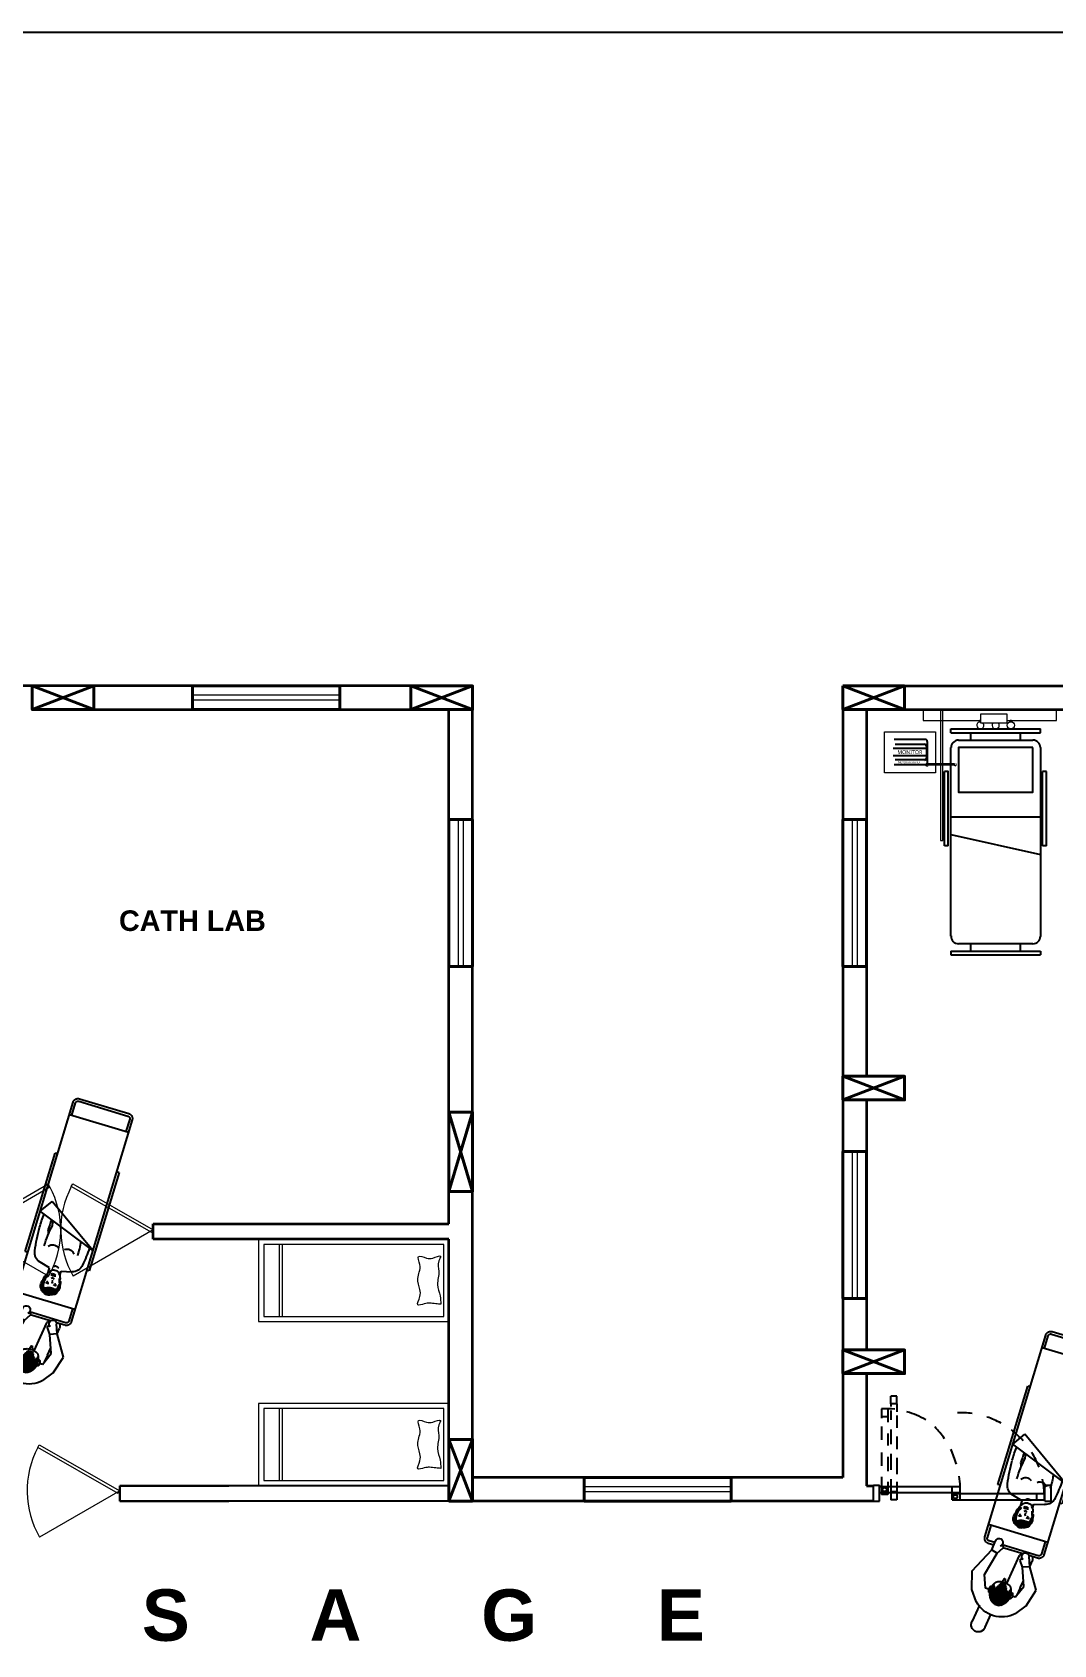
# Model space of a CAD drawing. Header units: inches. Extents: x -17070 to 527, y 504 to 2398.
# Drawn here: x -10464.26 to -10454.33, y 532.71 to 548.39 of the extents above; entities that cross this region are included whole.
import ezdxf

# ---------------------------------------------------------------- set-up
doc = ezdxf.new("R2010")
doc.units = ezdxf.units.IN
doc.linetypes.add('HIDDEN', pattern=[9.525, 6.35, -3.175])
for name, color, linetype in [('15', 7, 'HIDDEN'), ('DOOR', 5, 'Continuous'), ('elevation', 7, 'Continuous'), ('NOTES', 6, 'Continuous')]:
    doc.layers.add(name, color=color, linetype=linetype)
for name, color, linetype, lineweight in [('COL', 5, 'Continuous', 40), ('ELE-1', 105, 'Continuous', 40), ('furniture', 42, 'Continuous', 9), ('section', 1, 'Continuous', 35), ('TEXT', 7, 'Continuous', 9), ('wall', 7, 'Continuous', 30), ('WIN', 4, 'Continuous', 20)]:
    doc.layers.add(name, color=color, linetype=linetype, lineweight=lineweight)
doc.styles.add('ROMANC', font='arialbd.ttf', dxfattribs={"height": 0.35})
doc.styles.add('style1', font='', dxfattribs={"height": 12})
doc.styles.get('style1').set_extended_font_data('Arial Narrow')

# ---------------------------------------------------------------- blocks, each defined once
blk = doc.blocks.new('de')
at = {"layer": 'elevation', "ltscale": 0.0005}
blk.add_line((-10856.90422, 504.72708), (-10856.06422, 504.72708), dxfattribs=at)
blk = doc.blocks.new('dv')
at = {"color": 137, "lineweight": 13}
for p, q in [((-10141.742, 384.551), (-10141.743, 385.251)), ((-10141.713, 384.551), (-10141.714, 385.251))]:
    blk.add_line(p, q, dxfattribs=at)
for points in [[(-10143.358, 384.499), (-10143.359, 385.299), (-10141.509, 385.301), (-10141.508, 384.501)], [(-10143.308, 384.549), (-10143.309, 385.249), (-10141.559, 385.251), (-10141.558, 384.551)]]:
    blk.add_lwpolyline(points, close=True, dxfattribs=at)
blk.add_spline([(-10143.28, 384.667), (-10143.273, 384.748), (-10143.249, 384.859), (-10143.261, 384.988), (-10143.261, 385.089), (-10143.277, 385.134), (-10143.203, 385.117), (-10143.142, 385.117), (-10143.064, 385.133), (-10143.077, 385.053), (-10143.057, 384.918), (-10143.077, 384.81), (-10143.077, 384.742), (-10143.056, 384.662), (-10143.119, 384.672), (-10143.17, 384.678), (-10143.232, 384.672), (-10143.28, 384.667)], degree=3, dxfattribs=at)
blk = doc.blocks.new('hospi bed')
at = {"layer": 'elevation', "color": 7}
for p, q in [((115.719, 57.897), (115.719, 56.061)), ((115.741, 56.942), (115.741, 57.666))]:
    blk.add_line(p, q, dxfattribs=at)
for points in [[(114.85, 58.079), (115.719, 58.079)], [(114.85, 58.042), (114.85, 58.079)], [(114.85, 58.042), (115.719, 58.042)], [(115.043, 57.969), (115.043, 58.042)], [(115.526, 57.969), (115.526, 58.042)], [(115.719, 58.042), (115.719, 58.079)], [(114.85, 56.063), (114.85, 57.897)], [(114.923, 57.969), (115.647, 57.969)], [(114.824, 56.942), (114.824, 57.666), (114.788, 57.666)], [(114.788, 56.942), (114.788, 57.666)], [(115.778, 57.666), (115.741, 57.666)], [(115.778, 56.942), (115.778, 57.666)], [(115.719, 57.221), (114.85, 57.221)], [(114.824, 56.942), (114.788, 56.942)], [(114.85, 57.052), (115.719, 56.859)], [(115.778, 56.942), (115.741, 56.942)], [(115.647, 55.99), (114.923, 55.99)], [(115.043, 55.918), (115.043, 55.99)], [(115.526, 55.918), (115.526, 55.99)], [(114.85, 55.918), (115.719, 55.918)], [(114.85, 55.918), (114.85, 55.882)], [(114.85, 55.882), (115.719, 55.882)], [(115.719, 55.918), (115.719, 55.882)]]:
    blk.add_lwpolyline(points, dxfattribs=at)
blk.add_lwpolyline([(115.647, 57.897), (114.923, 57.897), (114.923, 57.463), (115.647, 57.463), (115.647, 57.897)], close=True, dxfattribs=at)
for centre, start, end in [((114.923, 57.897), 90, 180.0124), ((115.647, 57.897), 0, 90.0057), ((114.923, 56.063), 177.3407, 270.0542), ((115.647, 56.063), 269.9459, 0.0001)]:
    blk.add_arc(centre, 0.0724, start, end, dxfattribs=at)
blk = doc.blocks.new('FGTNB')
at = {"color": 7, "lineweight": 18}
blk.add_line((-5581170.012, -3631426.215), (-5581170.012, -3631426.521), dxfattribs=at)
blk.add_lwpolyline([(-5581170.012, -3631426.54, -2.414214), (-5581170.012, -3631426.521), (-5581170.021, -3631426.521), (-5581170.021, -3631426.215), (-5581170.012, -3631426.215, -2.414214), (-5581170.012, -3631426.197)], format="xyb", dxfattribs=at)
blk = doc.blocks.new('FBNH')
at = {"layer": 'furniture', "linetype": 'ByBlock'}
blk.add_lwpolyline([(-5581170.359, -3631421.381), (-5581170.335, -3631421.381), (-5581170.335, -3631422.706), (-5581170.359, -3631422.706)], close=True, dxfattribs=at)
at = {"layer": 'furniture', "linetype": 'ByBlock', "xscale": 0.880801118328236, "yscale": 0.880801118328236, "zscale": 0.8808011183136943, "rotation": 90}
blk.add_blockref('FGTNB', (-8779734.749, 1284478.856), dxfattribs=at)
blk = doc.blocks.new('HEAD')
for p, q in [((-1.57, 0.59), (-1.55, 0.8)), ((-1.51, 0.38), (-1.57, 0.59)), ((-1.55, 0.8), (-1.48, 1)), ((-1.47, 0.17), (-1.51, 0.38)), ((-1.48, 1), (-1.4, 1.21)), ((-1.44, -0.03), (-1.47, 0.17)), ((-1.4, 1.21), (-1.27, 1.42)), ((-1.33, 0.25), (-1.25, 0.46)), ((-1.3, 0.05), (-1.33, 0.25)), ((-1.18, -0.16), (-1.3, 0.05)), ((-1.27, 1.42), (-1.08, 1.63)), ((-1.25, 0.46), (-1.18, 0.67)), ((-1.18, 0.67), (-1.14, 0.88)), ((-1.14, 0.88), (-0.93, 0.99)), ((-1.08, 1.63), (-0.88, 1.71)), ((-0.95, 0.43), (-0.74, 0.49)), ((-0.93, 0.99), (-0.73, 0.98)), ((-0.88, 1.71), (-0.67, 1.79)), ((-0.74, 0.49), (-0.53, 0.5)), ((-0.73, 0.98), (-0.52, 0.96)), ((-0.67, 1.79), (-0.45, 1.86)), ((-0.53, 0.5), (-0.39, 0.47)), ((-0.52, 0.96), (-0.31, 0.96)), ((-0.45, 1.86), (-0.24, 1.94)), ((-0.31, 0.96), (-0.1, 0.97)), ((-0.24, 1.94), (-0.03, 1.98)), ((-0.22, 0.31), (-0.07, 0.1)), ((-0.07, 0.1), (-0.11, -0.1)), ((-0.1, 0.97), (0.11, 0.98)), ((-0.03, 1.98), (0.18, 2)), ((0.11, 0.98), (0.31, 1.03)), ((0.18, 2), (0.38, 2)), ((0.31, 1.03), (0.52, 1.09)), ((0.38, 2), (0.59, 1.92)), ((0.43, 0.45), (0.64, 0.5)), ((0.52, 1.09), (0.73, 1.18)), ((0.59, 1.92), (0.8, 1.81)), ((0.64, 0.5), (0.85, 0.5)), ((0.73, 1.18), (0.94, 1.26)), ((0.8, 1.81), (1.01, 1.73)), ((0.85, 0.5), (0.95, 0.47)), ((0.94, 1.26), (1.15, 1.24)), ((0.95, 1.26), (1.1, 1.05)), ((1.01, 1.73), (1.22, 1.64)), ((1.1, 1.05), (1.19, 0.84)), ((1.18, 0.01), (1.1, -0.2)), ((1.15, 1.24), (1.18, 1.24)), ((1.19, 0.22), (1.18, 0.01)), ((1.19, 0.84), (1.22, 0.64)), ((1.22, 0.43), (1.19, 0.22)), ((1.22, 1.64), (1.41, 1.43)), ((1.22, 0.64), (1.22, 0.43)), ((1.32, 0.13), (1.23, 0)), ((1.53, 0.29), (1.32, 0.13)), ((1.41, 1.43), (1.57, 1.22)), ((1.49, 0.18), (1.46, -0.02)), ((1.6, 0.39), (1.49, 0.18)), ((1.57, 1.22), (1.64, 1.02)), ((1.64, 0.6), (1.6, 0.39)), ((1.64, 1.02), (1.68, 0.81)), ((1.68, 0.81), (1.64, 0.6)), ((-1.37, -0.24), (-1.44, -0.03)), ((-1.19, -0.32), (-1.37, -0.24)), ((-1.2, -0.39), (-1.19, -0.32)), ((-1.16, -0.6), (-1.2, -0.39)), ((-1.08, -0.37), (-1.18, -0.16)), ((-1.07, -0.81), (-1.16, -0.6)), ((-1.01, -0.58), (-1.08, -0.37)), ((-0.95, -1.02), (-1.07, -0.81)), ((-0.74, -1.21), (-0.95, -1.02)), ((-0.55, -1.42), (-0.74, -1.21)), ((-0.34, -1.49), (-0.55, -1.42)), ((-0.39, -0.74), (-0.18, -0.69)), ((-0.14, -1.49), (-0.34, -1.49)), ((-0.32, -0.81), (-0.11, -0.92)), ((-0.25, -0.24), (-0.04, -0.37)), ((-0.18, -0.69), (0.03, -0.69)), ((0.07, -1.5), (-0.14, -1.49)), ((-0.11, -0.1), (-0.12, -0.14)), ((-0.11, -0.92), (0.1, -0.91)), ((-0.04, -0.37), (0.16, -0.36)), ((0.03, -0.69), (0.23, -0.67)), ((0.28, -1.48), (0.07, -1.5)), ((0.1, -0.91), (0.3, -0.91)), ((0.16, -0.36), (0.29, -0.24)), ((0.23, -0.67), (0.44, -0.72)), ((0.49, -1.42), (0.28, -1.48)), ((0.3, -0.91), (0.44, -0.82)), ((0.44, -0.72), (0.49, -0.72)), ((0.7, -1.28), (0.49, -1.42)), ((0.89, -1.07), (0.7, -1.28)), ((0.87, -0.61), (0.86, -0.69)), ((0.94, -0.4), (0.87, -0.61)), ((1.1, -0.88), (0.89, -1.07)), ((1.1, -0.2), (0.94, -0.4)), ((1.18, -0.67), (1.1, -0.88)), ((1.17, -0.16), (1.17, -0.23)), ((1.17, -0.23), (1.2, -0.44)), ((1.23, -0.46), (1.18, -0.67)), ((1.2, -0.44), (1.22, -0.51)), ((1.42, -0.25), (1.23, -0.46)), ((1.46, -0.02), (1.42, -0.25))]:
    blk.add_line(p, q)
for centre, radius, start, end in [((-0.66, 0.4), 0.105, 128.6724, 57.683), ((0.71, 0.4), 0.104, 117.341, 62.659), ((1.47, -0.17), 0.3, 144.144, 176.818)]:
    blk.add_arc(centre, radius, start, end)
blk = doc.blocks.new('CAMILLA INVERTIDA')
at = {"layer": '15', "color": 7, "linetype": 'Continuous'}
for p, q in [((-0.476, 0.275), (-0.301, 0.325)), ((-0.301, 0.325), (-0.101, 0.2)), ((-0.576, 0.2), (-0.476, 0.275)), ((-0.426, 0.15), (-0.301, 0.2)), ((-0.325, 0.171), (-0.402, 0.16)), ((-0.325, 0.171), (-0.25, 0.181)), ((-0.301, 0.2), (-0.127, 0.134)), ((-0.101, 0.2), (-0.127, 0.134)), ((-0.102, 0.201), (-0.044, 0.209)), ((-0.102, 0.201), (-0.044, 0.209)), ((-0.101, 0.2), (-0.009, 0.168)), ((0.493, 0.062), (0.518, 0.164)), ((0.775, 0.3), (1.118, -0.217)), ((0.775, 0.3), (0.992, -0.301)), ((-0.426, 0.15), (-0.426, 0.12)), ((-0.322, 0.035), (-0.026, 0.075)), ((-0.127, 0.134), (-0.069, 0.094)), ((0.449, 0.062), (0.493, 0.062)), ((-0.657, -0.03), (-0.789, -0.048)), ((-0.426, -0.12), (-0.426, -0.15)), ((-0.426, -0.15), (-0.301, -0.2)), ((-0.301, -0.2), (-0.065, -0.141)), ((-0.065, -0.141), (-0.003, -0.104)), ((-0.051, -0.2), (-0.065, -0.141)), ((0.445, -0.056), (0.492, -0.056)), ((0.492, -0.056), (0.517, -0.159)), ((-0.576, -0.2), (-0.476, -0.275)), ((-0.476, -0.275), (-0.301, -0.325)), ((-0.301, -0.325), (-0.051, -0.2)), ((-0.051, -0.2), (0.042, -0.191)), ((0.992, -0.301), (1.118, -0.217))]:
    blk.add_line(p, q, dxfattribs=at)
at = {"layer": '15'}
for p, q in [((1.575, 0.325), (0.575, 0.324)), ((0.575, 0.324), (0.575, 0.299)), ((1.575, 0.325), (1.575, 0.3)), ((0, 0.249), (0, 0.164)), ((0.025, 0.249), (0.025, -0.119)), ((2.1, 0.3), (0.05, 0.299)), ((0.175, 0.274), (0.05, 0.274)), ((0.175, 0.299), (0.175, -0.301)), ((1.975, -0.3), (1.975, 0.3)), ((2.1, 0.275), (1.975, 0.275)), ((2.125, -0.25), (2.125, 0.25)), ((2.15, -0.25), (2.15, 0.25)), ((0, 0.102), (0, -0.102)), ((0.238, 0.021), (0.238, -0.027)), ((0.248, 0.044), (0.248, -0.044)), ((0.258, 0.065), (0.258, -0.063)), ((0.268, 0.074), (0.268, -0.072)), ((0.278, 0.081), (0.278, -0.079)), ((0.288, 0.086), (0.288, -0.046)), ((0.298, 0.089), (0.298, -0.027)), ((0.308, 0.092), (0.308, 0.063)), ((0.318, 0.095), (0.318, 0.072)), ((0.328, 0.096), (0.328, 0.074)), ((0.338, 0.096), (0.338, 0.076)), ((0.348, 0.094), (0.348, 0.079)), ((0.358, 0.092), (0.358, 0.082)), ((0.368, 0.09), (0.368, 0.082)), ((0.288, -0.05), (0.288, -0.085)), ((0.298, -0.056), (0.298, -0.088)), ((0.308, -0.06), (0.308, -0.09)), ((0.318, -0.064), (0.318, -0.092)), ((0.328, -0.065), (0.328, -0.091)), ((0.338, -0.065), (0.338, -0.089)), ((0.348, -0.065), (0.348, -0.087)), ((0.358, -0.064), (0.358, -0.084)), ((0.368, -0.063), (0.368, -0.072)), ((0.378, -0.063), (0.378, -0.065)), ((-0.77, -0.181), (-0.598, -0.158)), ((0, -0.195), (0, -0.251)), ((0.025, -0.192), (0.025, -0.251)), ((0.05, -0.276), (0.175, -0.276)), ((0.05, -0.301), (2.1, -0.3)), ((0.575, -0.301), (0.575, -0.326)), ((1.575, -0.3), (1.575, -0.325)), ((1.975, -0.275), (2.1, -0.275)), ((0.575, -0.326), (1.575, -0.325))]:
    blk.add_line(p, q, dxfattribs=at)
at = {"layer": '15', "color": 7}
for p, q in [((-0.548, -0.02), (-0.548, 0.02)), ((-0.538, -0.043), (-0.538, 0.043)), ((-0.528, -0.057), (-0.528, 0.057)), ((-0.518, -0.067), (-0.518, 0.067)), ((-0.508, -0.075), (-0.508, 0.075)), ((-0.498, -0.081), (-0.498, 0.082)), ((-0.488, -0.087), (-0.488, 0.087)), ((-0.478, -0.091), (-0.478, 0.091)), ((-0.468, -0.094), (-0.468, 0.094)), ((-0.458, -0.096), (-0.458, 0.097)), ((-0.448, -0.098), (-0.448, 0.099)), ((-0.438, -0.099), (-0.438, 0.1)), ((-0.428, -0.1), (-0.428, 0.1)), ((-0.418, -0.1), (-0.418, 0.1)), ((-0.408, -0.099), (-0.408, 0.099)), ((-0.398, -0.097), (-0.398, 0.098)), ((-0.388, 0.068), (-0.388, 0.096)), ((-0.388, -0.057), (-0.388, 0.058)), ((-0.378, 0.074), (-0.378, 0.093)), ((-0.378, -0.051), (-0.378, 0.052)), ((-0.368, 0.079), (-0.368, 0.089)), ((-0.368, -0.046), (-0.368, 0.046)), ((-0.358, -0.04), (-0.358, 0.041)), ((-0.348, -0.035), (-0.348, 0.035)), ((-0.338, -0.029), (-0.338, 0.03)), ((-0.284, 0.004), (-0.319, 0.016)), ((-0.388, -0.095), (-0.388, -0.068)), ((-0.378, -0.092), (-0.378, -0.073)), ((-0.368, -0.089), (-0.368, -0.079)), ((-0.284, -0.003), (-0.319, -0.014))]:
    blk.add_line(p, q, dxfattribs=at)
blk.add_lwpolyline([(-0.338, 0.072, 0.086863), (-0.377, 0.092, 0.080167), (-0.426, 0.1, 0.080167), (-0.475, 0.092, 0.088923), (-0.514, 0.071, 0.104957), (-0.542, 0.037, 0.120011), (-0.551, 0, 0.120011), (-0.542, -0.037, 0.104957), (-0.514, -0.071, 0.088923), (-0.475, -0.092, 0.080167), (-0.426, -0.1, 0.080167), (-0.377, -0.092, 0.086863), (-0.338, -0.071, 0.104957)], format="xyb", dxfattribs=at)
at = {"layer": '15', "color": 7, "linetype": 'Continuous'}
for points in [[(-0.397, 0.098, 0.45437), (-0.395, 0.11, 0.104203), (-0.403, 0.116, 0.064948), (-0.412, 0.119, 0.051099), (-0.425, 0.12, 0.051099), (-0.438, 0.119, 0.064948), (-0.447, 0.116, 0.104203), (-0.454, 0.11, 0.433673), (-0.453, 0.098, 0.174705)], [(-0.397, -0.097, -0.45437), (-0.395, -0.11, -0.104203), (-0.402, -0.115, -0.064948), (-0.412, -0.119, -0.051099), (-0.425, -0.12, -0.051099), (-0.437, -0.119, -0.064948), (-0.447, -0.115, -0.104203), (-0.454, -0.11, -0.433673), (-0.453, -0.097, -0.174705)]]:
    blk.add_lwpolyline(points, format="xyb", dxfattribs=at)
at = {"layer": '15'}
for centre, radius, start, end in [((-0.376, 0), 0.283, 135.0327, 225.0327), ((0.05, 0.249), 0.05, 90.0327, 180.0327), ((0.05, 0.249), 0.025, 90.0327, 180.0327), ((2.1, 0.25), 0.05, 0.0327, 90.0327), ((2.1, 0.25), 0.025, 0.0327, 90.0327), ((-0.788, -0.116), 0.068, 90.7087, 284.8871), ((0.05, -0.251), 0.05, 180.0327, 270.0327), ((0.05, -0.251), 0.025, 180.0327, 270.0327), ((2.1, -0.25), 0.025, 270.0327, 0.0327), ((2.1, -0.25), 0.05, 270.0327, 0.0327)]:
    blk.add_arc(centre, radius, start, end, dxfattribs=at)
at = {"layer": '15', "color": 7, "linetype": 'Continuous'}
for centre, radius, start, end in [((-0.021, 0.133), 0.0375, 207.1989, 70.8458), ((-0.044, 0.141), 0.0681, 50.0156, 90.3416), ((0.62, 0.139), 0.105, 95.2905, 166.263), ((0.869, -1.298), 1.563, 92.9552, 99.533), ((0.701, -0.698), 0.869, 81.8284, 91.2323), ((0.772, 0.295), 0.133, 282.3806, 291.8806), ((-0.062, 0.105), 0.013, 235.6029, 46.3451), ((-0.044, 0.141), 0.0681, 285.2542, 310.0498), ((0.493, 0.002), 0.0334, 359.9673, 51.0083), ((0.493, 0.002), 0.0334, 308.9263, 359.9673), ((0.651, 0.076), 0.0683, 321.6124, 56.6042), ((-0.788, -0.116), 0.068, 104.8685, 150.5924), ((0.004, -0.116), 0.0141, 294.2976, 120.9827), ((0.039, -0.154), 0.0375, 275.3824, 139.8979), ((0.702, 0.703), 0.869, 268.7023, 282.6535), ((0.651, -0.071), 0.0683, 303.3304, 38.3222), ((1.36, 2.108), 2.301, 258.2839, 259.4665), ((-0.788, -0.116), 0.068, 233.4506, 284.8685), ((0.619, -0.134), 0.105, 193.6716, 264.6441), ((0.87, 1.302), 1.563, 260.4016, 268.8866), ((0.771, -0.291), 0.133, 59.0235, 77.554), ((0.95, -2.001), 1.828, 90.1295, 93.4544), ((0.864, 1.301), 1.562, 269.1209, 274.1223)]:
    blk.add_arc(centre, radius, start, end, dxfattribs=at)
at = {"layer": '15', "color": 7}
for centre, radius, start, end in [((-0.453, 0), 0.135, 328.2106, 31.8548), ((-0.286, 0), 0.00403, 291.5838, 68.4816)]:
    blk.add_arc(centre, radius, start, end, dxfattribs=at)
at = {"layer": '15', "xscale": -0.05800000000004864, "yscale": 0.07250000000004775, "zscale": 0.05800000000003884, "rotation": 89.96729221976162}
blk.add_blockref('HEAD', (0.378, 0.006), dxfattribs=at)

msp = doc.modelspace()

# ---------------------------------------------------------------- linework, layer by layer
at = {"color": 7}
for p, q in [((-10455.88471, 541.51436), (-10455.57751, 541.51436)), ((-10455.87337, 541.46656), (-10455.58537, 541.46656)), ((-10455.56997, 541.44605), (-10455.56997, 541.33085)), ((-10455.56211, 541.49386), (-10455.56211, 541.28266)), ((-10455.89257, 541.42816), (-10455.56617, 541.42816)), ((-10455.56617, 541.35136), (-10455.89257, 541.35136)), ((-10455.58537, 541.31296), (-10455.87337, 541.31296)), ((-10455.57751, 541.26476), (-10455.88471, 541.26476))]:
    msp.add_line(p, q, dxfattribs=at)
for centre, start, end in [((-10455.58917, 541.44605), 0, 90), ((-10455.58131, 541.49386), 360, 90), ((-10455.58917, 541.33085), 270, 0), ((-10455.58131, 541.28266), 270, 0)]:
    msp.add_arc(centre, 0.0192, start, end, dxfattribs=at)
at = {"layer": 'COL', "ltscale": 0.0005}
for p, q in [((-10464.26214, 541.80297), (-10463.66214, 542.03297)), ((-10464.26214, 542.03297), (-10463.66214, 541.80297)), ((-10460.58214, 541.80297), (-10459.98214, 542.03297)), ((-10460.58214, 542.03297), (-10459.98214, 541.80297)), ((-10456.38214, 541.80297), (-10455.78214, 542.03297)), ((-10456.38214, 542.03297), (-10455.78214, 541.80297)), ((-10456.38214, 538.23797), (-10456.38214, 538.23797)), ((-10456.38214, 538.23797), (-10455.78214, 538.00797)), ((-10456.38214, 538.00797), (-10455.78214, 538.23797)), ((-10456.38214, 538.23797), (-10455.78214, 538.00797)), ((-10456.38214, 538.00797), (-10455.78214, 538.23797)), ((-10460.21214, 537.11797), (-10459.98214, 537.88797)), ((-10459.98214, 537.11797), (-10460.21214, 537.88797)), ((-10456.38214, 535.57797), (-10455.78214, 535.34797)), ((-10456.38214, 535.34797), (-10455.78214, 535.57797)), ((-10456.38214, 535.57797), (-10455.78214, 535.34797)), ((-10456.38214, 535.34797), (-10455.78214, 535.57797)), ((-10459.98214, 534.10797), (-10460.21214, 534.70797)), ((-10460.21214, 534.10797), (-10459.98214, 534.70797))]:
    msp.add_line(p, q, dxfattribs=at)
for points in [[(-10464.26214, 542.03297), (-10464.26214, 541.80297), (-10463.66214, 541.80297), (-10463.66214, 542.03297), (-10464.26214, 541.80297)], [(-10460.58214, 542.03297), (-10460.58214, 541.80297), (-10459.98214, 541.80297), (-10459.98214, 542.03297)], [(-10456.38214, 542.03297), (-10456.38214, 541.80297), (-10455.78214, 541.80297), (-10455.78214, 542.03297)], [(-10456.38214, 538.00797), (-10456.38214, 538.23797), (-10455.78214, 538.23797), (-10455.78214, 538.00797)], [(-10456.38214, 538.00797), (-10456.38214, 538.23797), (-10455.78214, 538.23797), (-10455.78214, 538.00797)], [(-10460.21214, 537.11797), (-10459.98214, 537.11797), (-10459.98214, 537.88797), (-10460.21214, 537.88797)], [(-10456.38214, 535.34797), (-10456.38214, 535.57797), (-10455.78214, 535.57797), (-10455.78214, 535.34797)], [(-10456.38214, 535.34797), (-10456.38214, 535.57797), (-10455.78214, 535.57797), (-10455.78214, 535.34797)], [(-10460.21214, 534.10797), (-10459.98214, 534.10797), (-10459.98214, 534.70797), (-10460.21214, 534.70797)]]:
    msp.add_lwpolyline(points, close=True, dxfattribs=at)
at = {"layer": 'DOOR', "lineweight": 13}
for points in [[(-10464.87024, 536.71383), (-10464.0909, 537.16398), (-10464.1059, 537.18995), (-10464.88524, 536.73981)], [(-10463.10008, 536.71992), (-10463.8825, 537.16469), (-10463.86767, 537.19077), (-10463.08525, 536.746)], [(-10463.42696, 534.18297), (-10464.20938, 534.62775), (-10464.19455, 534.65383), (-10463.41214, 534.20905)]]:
    msp.add_lwpolyline(points, close=True, dxfattribs=at)
at = {"layer": 'DOOR', "linetype": 'HIDDEN', "lineweight": 13, "ltscale": 0.25}
for points in [[(-10464.0909, 537.16398, -0.25701219), (-10464.10283, 536.29503), (-10464.88524, 536.73981)], [(-10463.08525, 536.746), (-10463.86459, 536.29585, -0.25701219), (-10463.8825, 537.16469)], [(-10463.41214, 534.20905), (-10464.19148, 533.7589, -0.25701219), (-10464.20938, 534.62775)]]:
    msp.add_lwpolyline(points, format="xyb", dxfattribs=at)
at = {"layer": 'ELE-1', "ltscale": 0.0005}
for p, q in [((-10461.2737, 542.03297), (-10462.7037, 542.03297)), ((-10462.7037, 542.03297), (-10462.7037, 541.80297)), ((-10461.2737, 542.03297), (-10461.2737, 541.80297)), ((-10461.2737, 541.80297), (-10462.7037, 541.80297)), ((-10460.21214, 540.73547), (-10460.21214, 539.30547)), ((-10460.21214, 540.73547), (-10459.98214, 540.73547)), ((-10459.98214, 540.73547), (-10459.98214, 539.30547)), ((-10456.38214, 540.73547), (-10456.38214, 539.30547)), ((-10456.38214, 540.73547), (-10456.15214, 540.73547)), ((-10456.15214, 540.73547), (-10456.15214, 539.30547)), ((-10460.21214, 539.30547), (-10459.98214, 539.30547)), ((-10456.38214, 539.30547), (-10456.15214, 539.30547)), ((-10456.38214, 537.50797), (-10456.38214, 536.07797)), ((-10456.38214, 537.50797), (-10456.15214, 537.50797)), ((-10456.15214, 537.50797), (-10456.15214, 536.07797)), ((-10456.38214, 536.07797), (-10456.15214, 536.07797)), ((-10457.46714, 534.33797), (-10458.89714, 534.33797)), ((-10458.89714, 534.33797), (-10458.89714, 534.10797)), ((-10457.46714, 534.33797), (-10457.46714, 534.10797)), ((-10457.46714, 534.10797), (-10458.89714, 534.10797))]:
    msp.add_line(p, q, dxfattribs=at)
at = {"layer": 'elevation', "ltscale": 0.0005}
for p, q in [((-10460.21214, 534.25797), (-10462.35189, 534.25797)), ((-10460.21214, 534.10797), (-10462.35189, 534.10797))]:
    msp.add_line(p, q, dxfattribs=at)
at = {"layer": 'furniture', "color": 0}
msp.add_lwpolyline([(-10455.97617, 541.58767), (-10455.48209, 541.58767), (-10455.48209, 541.18631), (-10455.97617, 541.18631)], close=True, dxfattribs=at)
at = {"layer": 'NOTES'}
for p, q in [((-10455.91713, 535.05313), (-10455.91713, 535.12666)), ((-10455.85648, 535.12666), (-10455.91713, 535.12666)), ((-10455.91713, 535.05313), (-10455.91713, 535.02747)), ((-10455.85648, 535.05313), (-10455.91713, 535.05313)), ((-10455.85648, 535.05313), (-10455.85648, 535.12666)), ((-10455.85648, 535.05313), (-10455.85648, 534.97594)), ((-10456.00701, 535.00595), (-10456.00701, 534.91472)), ((-10455.94636, 535.00595), (-10456.00701, 535.00595)), ((-10455.94636, 534.92806), (-10456.00701, 534.92806)), ((-10455.94636, 535.00595), (-10455.94636, 534.87608)), ((-10455.91713, 534.99035), (-10455.91713, 534.89755)), ((-10455.85648, 534.94049), (-10455.85648, 534.82026)), ((-10456.00701, 534.83314), (-10456.00701, 534.70432)), ((-10455.94636, 534.76444), (-10455.94636, 534.64851)), ((-10455.91713, 534.80308), (-10455.91713, 534.66139)), ((-10455.85648, 534.73438), (-10455.85648, 534.61415)), ((-10456.00701, 534.5798), (-10456.00701, 534.45099)), ((-10455.94636, 534.53687), (-10455.94636, 534.39946)), ((-10455.91713, 534.56692), (-10455.91713, 534.41234)), ((-10455.85648, 534.52828), (-10455.85648, 534.36941)), ((-10456.08511, 534.26376), (-10456.02445, 534.26376)), ((-10456.08511, 534.10797), (-10456.08511, 534.26376)), ((-10456.02445, 534.10797), (-10456.02445, 534.26376)), ((-10456.02445, 534.25088), (-10455.24114, 534.25088)), ((-10456.00701, 534.34364), (-10456.00701, 534.17279)), ((-10455.94636, 534.24632), (-10456.00701, 534.24632)), ((-10455.95092, 534.19023), (-10455.95092, 534.25088)), ((-10455.94636, 534.29641), (-10455.94636, 534.17279)), ((-10455.91713, 534.32217), (-10455.91713, 534.12085)), ((-10455.85648, 534.29641), (-10455.85648, 534.12085)), ((-10455.31904, 534.19023), (-10455.31904, 534.25088)), ((-10455.24114, 534.19023), (-10455.24114, 534.25088)), ((-10454.418, 534.26376), (-10454.35735, 534.26376)), ((-10454.418, 534.10797), (-10454.418, 534.26376)), ((-10454.35735, 534.10797), (-10454.35735, 534.26376)), ((-10456.08511, 534.10797), (-10456.02445, 534.10797)), ((-10456.02445, 534.19023), (-10455.24114, 534.19023)), ((-10455.94636, 534.17279), (-10456.00701, 534.17279)), ((-10455.85648, 534.19874), (-10455.91713, 534.19874)), ((-10455.85648, 534.12085), (-10455.91713, 534.12085)), ((-10455.31904, 534.1815), (-10454.42335, 534.1815)), ((-10455.31904, 534.12085), (-10455.31904, 534.1815)), ((-10455.31904, 534.12085), (-10454.42335, 534.12085)), ((-10455.24114, 534.12085), (-10455.24114, 534.1815)), ((-10454.49688, 534.12085), (-10454.49688, 534.1815)), ((-10454.42335, 534.12085), (-10454.42335, 534.1815)), ((-10454.418, 534.10797), (-10454.35735, 534.10797))]:
    msp.add_line(p, q, dxfattribs=at)
for centre in [(-10455.97668, 534.22055), (-10455.28871, 534.15118)]:
    msp.add_circle(centre, 0.01932, dxfattribs=at)
for centre, radius, start, end in [((-10455.97668, 534.22055), 0.78598, 82.814176, 92.211304), ((-10455.97668, 534.22055), 0.78598, 59.438618, 73.899671), ((-10455.23886, 534.15118), 0.81607, 82.055203, 92.129733), ((-10455.23886, 534.15118), 0.81607, 61.099027, 71.575159), ((-10456.06486, 534.25003), 0.81607, 34.681798, 45.15793), ((-10455.23886, 534.15118), 0.81607, 41.76712, 52.616976), ((-10456.06486, 534.25003), 0.81607, 15.349891, 26.199747), ((-10455.23886, 534.15118), 0.81607, 20.606171, 31.903954), ((-10456.02654, 534.22055), 0.78598, 2.211304, 9.395864), ((-10455.23886, 534.15118), 0.81607, 2.129733, 11.915987)]:
    msp.add_arc(centre, radius, start, end, dxfattribs=at)
at = {"layer": 'section', "ltscale": 0.0005}
for p, q in [((-10460.58214, 542.03297), (-10467.03214, 542.03297)), ((-10460.58214, 542.03297), (-10463.46961, 542.03297)), ((-10460.58214, 542.03297), (-10463.31961, 542.03297)), ((-10456.38214, 541.80297), (-10456.38214, 542.03297)), ((-10455.78214, 542.03297), (-10452.47214, 542.03297)), ((-10463.66214, 541.80297), (-10460.58214, 541.80297)), ((-10460.21214, 537.88797), (-10460.21214, 541.80297)), ((-10459.98214, 537.88797), (-10459.98214, 541.80297)), ((-10456.38214, 541.80297), (-10456.38214, 538.23797)), ((-10456.15214, 541.80297), (-10456.15214, 538.23797)), ((-10455.78214, 541.80297), (-10452.47214, 541.80297)), ((-10456.38214, 538.00797), (-10456.38214, 538.23797)), ((-10456.38214, 538.00797), (-10456.38214, 538.23797)), ((-10456.38214, 538.23797), (-10456.38214, 538.00797)), ((-10455.78214, 538.00797), (-10455.78214, 538.23797)), ((-10455.78214, 538.23797), (-10455.78214, 538.00797)), ((-10455.78214, 538.00797), (-10455.78214, 538.23797)), ((-10455.78214, 538.00797), (-10455.78214, 538.23797)), ((-10456.38214, 538.00797), (-10455.85714, 538.00797)), ((-10456.38214, 538.00797), (-10456.38214, 535.57797)), ((-10456.15214, 538.00797), (-10456.15214, 535.57797)), ((-10460.21214, 536.80297), (-10460.21214, 537.11797)), ((-10459.98214, 534.70797), (-10459.98214, 537.11797)), ((-10463.08525, 536.80297), (-10460.21214, 536.80297)), ((-10463.08525, 536.65297), (-10463.08525, 536.80297)), ((-10460.21214, 536.65297), (-10463.08525, 536.65297)), ((-10460.21214, 534.70797), (-10460.21214, 536.65297)), ((-10456.38214, 535.57797), (-10456.38214, 535.34797)), ((-10456.38214, 535.57797), (-10455.85714, 535.57797)), ((-10456.38214, 535.34797), (-10456.38214, 535.57797)), ((-10456.38214, 535.57797), (-10456.38214, 535.34797)), ((-10455.78214, 535.57797), (-10455.78214, 535.34797)), ((-10455.78214, 535.34797), (-10455.78214, 535.57797)), ((-10455.78214, 535.34797), (-10455.78214, 535.57797)), ((-10455.78214, 535.34797), (-10455.78214, 535.57797)), ((-10456.38214, 535.34797), (-10456.38214, 534.33797)), ((-10456.15214, 535.34797), (-10456.15214, 534.25797)), ((-10459.98214, 534.70797), (-10459.98214, 534.55797)), ((-10456.38214, 534.33797), (-10459.98214, 534.33797)), ((-10456.38214, 534.33797), (-10459.98214, 534.33797)), ((-10456.38214, 534.33797), (-10459.98214, 534.33797)), ((-10456.38214, 534.33797), (-10459.98214, 534.33797)), ((-10456.15214, 534.25797), (-10456.08511, 534.25797)), ((-10460.21214, 534.10797), (-10460.21214, 534.10797)), ((-10456.08511, 534.10797), (-10459.98214, 534.10797)), ((-10456.38214, 534.10797), (-10459.79834, 534.10797))]:
    msp.add_line(p, q, dxfattribs=at)
at = {"layer": 'TEXT', "color": 250, "lineweight": 18}
for points in [[(-10454.78399, 541.69705), (-10454.30381, 541.69705), (-10454.30381, 541.80297), (-10455.60302, 541.80297), (-10455.60302, 541.69705), (-10455.04252, 541.69705)], [(-10455.04252, 541.69704), (-10455.05301, 541.69704), (-10455.05301, 541.68392), (-10455.04252, 541.68392)]]:
    msp.add_lwpolyline(points, dxfattribs=at)
for points in [[(-10454.78399, 541.75935), (-10455.04252, 541.75935), (-10455.04252, 541.67448), (-10454.78399, 541.67448)], [(-10454.74147, 541.69705), (-10454.75575, 541.69705), (-10454.75575, 541.68393), (-10454.74147, 541.68393)]]:
    msp.add_lwpolyline(points, close=True, dxfattribs=at)
msp.add_circle((-10454.74865, 541.64948), 0.03517, dxfattribs=at)
for centre, start in [((-10455.04587, 541.64948), 84.531378), ((-10454.89621, 541.64948), 134.695738)]:
    msp.add_arc(centre, 0.03517, start, 45.304262, dxfattribs=at)
at = {"layer": 'wall', "ltscale": 0.0005}
for p, q in [((-10462.35189, 534.25797), (-10463.41214, 534.25797)), ((-10463.41214, 534.10797), (-10463.41214, 534.25797)), ((-10462.35189, 534.10797), (-10463.41214, 534.10797))]:
    msp.add_line(p, q, dxfattribs=at)
at = {"layer": 'WIN', "ltscale": 0.0005}
for p, q in [((-10461.2737, 541.94297), (-10462.7037, 541.94297)), ((-10461.2737, 541.89297), (-10462.7037, 541.89297)), ((-10460.12214, 540.73547), (-10460.12214, 539.30547)), ((-10460.07214, 540.73547), (-10460.07214, 539.30547)), ((-10456.29214, 540.73547), (-10456.29214, 539.30547)), ((-10456.24214, 540.73547), (-10456.24214, 539.30547)), ((-10456.29214, 537.50797), (-10456.29214, 536.07797)), ((-10456.24214, 537.50797), (-10456.24214, 536.07797)), ((-10457.46714, 534.24797), (-10458.89714, 534.24797)), ((-10457.46714, 534.19797), (-10458.89714, 534.19797))]:
    msp.add_line(p, q, dxfattribs=at)

# ---------------------------------------------------------------- block references
at = {"xscale": -1, "rotation": 253.2529160194247}
for p in [(-10464.18343, 535.88865), (-10454.72769, 533.6249)]:
    msp.add_blockref('CAMILLA INVERTIDA', p, dxfattribs=at)
at = {"color": 0, "xscale": -1, "rotation": 0.07107232776448313}
for p in [(-20603.08531, 138.77207), (-20603.08531, 137.17707)]:
    msp.add_blockref('dv', p, dxfattribs=at)
at = {"layer": 'elevation', "xscale": 75, "yscale": 75, "zscale": 75}
msp.add_blockref('de', (803774.51472, -37306.1441), dxfattribs=at)
at = {"layer": 'furniture', "color": 0, "xscale": -0.9599999999991269, "yscale": 0.9600000000000364, "zscale": 0.96}
msp.add_blockref('FBNH', (-5368378.95526, 3486706.32909), dxfattribs=at)
at = {"layer": 'furniture', "color": 0, "lineweight": 18, "rotation": 359.9999065361472}
msp.add_blockref('hospi bed', (-10570.18097, 483.53591), dxfattribs=at)

# ---------------------------------------------------------------- texts
at = {"color": 7, "width": 0.2470858, "attachment_point": 3, "style": 'style1'}
for s, insert, char_height in [('{\\fTrebuchet MS|b0|i0|c0|p34;MONITOR}', (-10455.60978, 541.40833), 0.0384), ('{\\fTrebuchet MS|b0|i0|c0|p34;MONITOR STAND}', (-10455.63365, 541.30045), 0.0192)]:
    msp.add_mtext(s, dxfattribs=dict(at, insert=insert, char_height=char_height))
at = {"layer": 'elevation', "ltscale": 0.0005, "width": 335.6252416, "attachment_point": 1, "style": 'ROMANC'}
for s, insert, char_height in [('CATH LAB', (-10463.41905, 539.85051), 0.2), ('{\\fArial|b1|i0|c161|p34;P}      {\\fArial|b1|i0|c161|p34;A}       {\\fArial|b1|i0|c161|p34;S}      {\\fArial|b1|i0|c161|p34;S}      {\\fArial|b1|i0|c161|p34;A}      {\\fArial|b1|i0|c161|p34;G}      {\\fArial|b1|i0|c161|p34;E}', (-10468.31929, 533.24986), 0.5)]:
    msp.add_mtext(s, dxfattribs=dict(at, insert=insert, char_height=char_height))

doc.saveas('drawing.dxf')
